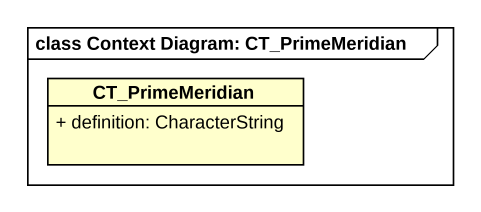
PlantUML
@startuml
mainframe class Context Diagram: CT_PrimeMeridian
hide circle
hide empty members
skinparam classAttributeIconSize 0
class CT_PrimeMeridian {
  + definition: CharacterString
}
@enduml
